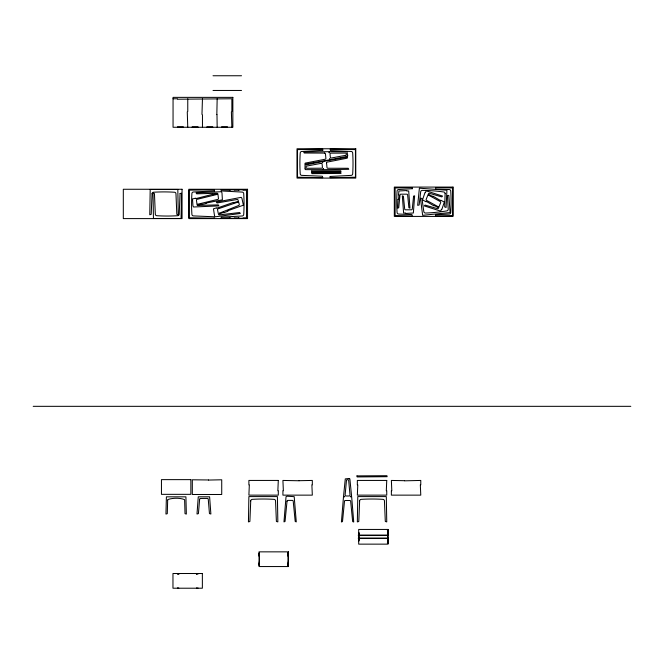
<?xml version="1.0" encoding="UTF-8"?>
<svg xmlns="http://www.w3.org/2000/svg" width="664" height="664" viewBox="0 0 664 664"><rect width="100%" height="100%" fill="white"/><g stroke="black" fill="none" stroke-linecap="round" stroke-linejoin="round"><path stroke-width="1" d="M208.496 480.064L221.726 479.79L221.726 494.489L192.319 494.489L192.319 479.79L208.504 479.972M299.091 480.694L312.321 480.437L312.321 484.861L311.881 484.861L312.321 495.136L282.914 495.136L282.914 490.713L283.354 490.713L282.914 480.437L299.074 480.761M196.378 574.028L196.702 573.489L196.552 573.945M202.462 127.264L202.462 114.822L201.972 114.374L202.462 98.77M173.055 98.77L177.479 98.77L177.479 99.21L231.869 98.77L231.869 111.436L231.379 111.901L231.869 127.264M178.774 588.221L178.624 587.806M196.668 573.928L197.864 573.92M288.01 553.486L288.45 553.486M288.01 554.357L288.45 554.357M213.019 75.754L241.522 75.754M213.019 90.462L241.522 90.462M216.987 114.615L217.161 127.264M229.96 190.228L221.178 189.788L221.178 190.941L242.194 192.087A1.594 1.594 0 0 1 243.713 193.573A164.581 164.581 0 0 1 243.713 214.497A1.594 1.594 0 0 1 242.194 215.991L221.178 217.128L221.178 218.29L229.96 217.842M238.783 190.228L234.367 190.228L234.359 189.788L229.968 189.788L229.968 190.228M238.783 217.842L234.367 217.842L234.359 218.29L229.968 218.29L229.968 217.842M33.2 406.327L630.8 406.327M387.378 530.204L388.1 530.204M387.378 530.644L388.1 530.636M387.66 531.076L388.1 531.076M387.66 531.515L388.1 531.515M387.66 531.947L388.1 531.947M387.66 532.387L388.1 532.387M358.693 532.76L359.141 532.711L359.141 540.82L358.693 540.82M387.66 532.76L388.1 532.711M387.66 532.827L388.1 532.818M358.693 533.864L359.141 533.864M387.66 533.864L388.1 533.864M358.311 535.076L388.49 535.076M358.311 535.524L388.49 535.524M358.311 538.056L388.49 538.056M358.311 538.504L388.49 538.504M358.693 539.716L359.141 539.716M387.66 539.716L388.1 539.716M387.66 540.753L388.1 540.753M387.66 540.82L388.1 540.869M387.66 541.193L388.1 541.193M387.66 541.633L388.1 541.633M387.66 542.073L388.1 542.065M387.66 542.505L388.1 542.505M387.378 542.936L388.1 542.944M387.378 543.376L388.1 543.376M287.869 552.614L288.45 552.614M259.043 553.046L259.483 553.054M287.869 553.054L288.45 553.054M259.043 553.486L259.483 553.486M259.043 553.925L259.483 553.925M288.01 553.925L288.45 553.917M259.043 554.357L259.483 554.357M259.043 554.797L259.483 554.797M288.01 554.797L288.45 554.797M259.043 555.121L259.483 555.121M288.01 555.121L288.45 555.121M259.043 555.237L259.483 555.237M288.01 555.237L288.45 555.237M259.043 556.274L259.483 556.274L259.483 562.126L259.043 562.126M288.01 556.274L288.45 556.274M288.01 562.126L288.45 562.126M259.043 563.172L259.483 563.172M288.01 563.172L288.45 563.172M259.043 563.279L259.483 563.279M288.01 563.279L288.45 563.279M259.043 563.603L259.483 563.603M288.01 563.603L288.45 563.611M288.01 564.043L288.45 564.043M259.043 564.483L259.483 564.483M288.01 564.483L288.45 564.483M259.043 564.915L259.483 564.915M288.01 564.915L288.45 564.915M259.043 565.354L259.483 565.354M287.869 565.346L288.45 565.354M287.869 565.786L288.45 565.786M177.462 573.92L178.79 573.953M324.596 153.085L304.203 153.01L303.697 151.99L329.02 151.674L329.128 152.82L329.46 151.674L346.965 151.765L347.704 155.268L347.305 155.758L347.753 155.816L347.397 156.339L330.224 159.7L329.676 158.646L329.784 159.792L304.859 164.232L305.158 163.128L325.177 159.236A0.863 0.863 0 0 0 325.883 158.306L325.46 153.857A0.863 0.863 0 0 0 324.596 153.085M196.552 588.221L196.702 587.806M216.837 114.598L217.161 98.77M404.642 480.827L420.777 480.437L420.777 484.861L420.329 484.861L420.777 495.136L391.37 495.136L391.37 490.713L391.81 490.713L391.37 480.437L404.6 480.694M178.948 574.028L178.79 573.513L178.624 573.928M326.555 163.029L326.987 167.477A0.863 0.863 0 0 0 327.85 168.249L348.243 168.282L348.749 169.303L323.426 169.669L323.318 168.523L322.986 169.669L305.523 169.627L305.025 169.079L305.465 169.038L304.983 168.639L305.042 165.045L322.206 161.642L322.754 162.705L322.646 161.559L347.562 157.061L347.231 158.173L327.252 162.099A0.863 0.863 0 0 0 326.547 163.029M387.66 530.636L387.66 542.944M288.01 553.046L288.01 565.354M238.791 190.228L238.791 189.788L243.182 189.788L243.182 190.228L246.485 190.228L246.485 217.842L243.19 217.842L243.182 218.29L238.791 218.29L238.791 217.842M227.445 127.264L227.445 126.824L221.593 126.824L221.593 127.264M212.737 127.264L212.737 126.824L206.886 126.824L206.886 127.264M198.038 127.264L198.038 126.824L192.186 126.824L192.186 127.264M197.864 573.489L197.864 574.036M197.864 587.806L197.864 588.246M187.763 98.77L187.763 111.436L187.273 111.901L187.763 127.264M183.33 127.264L183.33 126.824L177.479 126.824L177.479 127.264M177.462 573.489L177.462 574.036M177.462 587.806L177.462 588.246M167.66 500.316L167.295 513.695L165.95 514.061L166.398 496.83L185.912 496.83L186.352 514.061L185.015 513.695L184.642 500.316A2.307 2.307 0 0 0 184.509 499.635C179.994 497.643 172.524 497.959 167.851 499.502A2.241 2.241 0 0 0 167.668 500.316M445.121 193.597L444.672 206.96L446.084 207.458L446.93 190.236L419.391 188.178L417.664 205.325L419.133 205.052L420.685 191.772A1.635 1.635 0 0 1 422.312 190.377A168.772 168.772 0 0 1 443.71 191.979A1.635 1.635 0 0 1 445.121 193.597M152.064 193.755L151.209 214.347L149.765 214.771L150.205 189.464L177.819 189.464L178.267 214.771L176.823 214.381L175.968 193.755A1.594 1.594 0 0 0 174.474 192.236A164.581 164.581 0 0 0 153.55 192.236A1.594 1.594 0 0 0 152.064 193.755M180.06 193.597L179.205 214.181A1.594 1.594 0 0 1 177.72 215.709A164.581 164.581 0 0 1 156.795 215.709A1.594 1.594 0 0 1 155.31 214.181L154.455 193.597L153.01 193.174L153.45 218.481L181.065 218.481L181.504 193.174L180.068 193.556M250.735 500.88L249.88 521.506L248.436 521.896L248.876 496.589L277.403 496.589L277.842 521.896L276.398 521.464L275.543 500.88A1.594 1.594 0 0 0 274.058 499.353A164.581 164.581 0 0 0 263.591 499.021L262.687 499.021A164.581 164.581 0 0 0 252.229 499.353A1.594 1.594 0 0 0 250.735 500.88M359.639 500.88L358.784 521.506L357.34 521.896L357.78 496.589L386.307 496.589L386.747 521.896L385.303 521.464L384.448 500.88A1.594 1.594 0 0 0 382.962 499.353A164.581 164.581 0 0 0 372.496 499.021L371.591 499.021A164.581 164.581 0 0 0 361.133 499.353A1.594 1.594 0 0 0 359.639 500.88M237.837 202.147L218.116 208.845A0.863 0.863 0 0 0 217.526 209.849L218.473 214.215A0.863 0.863 0 0 0 219.427 214.879L239.679 212.53L240.302 213.484L215.202 216.813L214.522 215.775L213.476 208.836L216.622 207.824L216.754 208.239L233.413 202.395L233.545 202.81L237.704 201.474L237.837 202.147M311.698 170.963L311.931 171.968L340.997 171.719L340.765 170.739L311.698 170.947M311.698 172.665L311.931 173.669L340.997 173.42L340.765 172.441L311.698 172.64M356.942 475.93L357.174 476.935L387.145 476.686L386.913 475.706L356.95 475.889M428.604 195.174L440.249 201.59A0.855 0.855 0 0 1 440.647 202.678L438.447 208.147A0.855 0.855 0 0 1 437.41 208.654L425.051 205.068L424.271 205.906L440.697 211.135L441.427 209.318L441.834 209.484L444.332 202.08L440.755 200.204L440.547 200.594L432.928 196.129L432.729 196.519L428.853 194.494L428.612 195.108M438.24 206.77L437.991 207.483L434.115 205.466L433.916 205.857L426.296 201.383L426.089 201.773L422.512 199.905L425.01 192.494L425.416 192.66L426.147 190.85L442.564 196.071L441.792 196.909L429.425 193.324A0.855 0.855 0 0 0 428.396 193.83L426.197 199.308A0.855 0.855 0 0 0 426.595 200.387L438.24 206.77M197.548 204.329L197.623 205.018L201.881 204.039L201.98 204.47L206.28 203.483L206.18 203.059L222.407 199.798L221.967 192.792L221.386 191.705L196.087 192.817L196.619 193.822L217.012 193.257A0.863 0.863 0 0 1 217.9 194.004L218.456 198.436A0.863 0.863 0 0 1 217.784 199.383L197.565 204.255M217.377 194.344L197.142 199.325A0.863 0.863 0 0 0 196.469 200.271L197.034 204.711A0.863 0.863 0 0 0 197.922 205.45L218.307 204.885L218.846 205.898L193.539 207.002L192.958 205.915L192.518 198.918L195.747 198.179L195.847 198.611L212.945 194.245L213.044 194.668L217.302 193.697L217.377 194.344M447.428 195.847L448.217 209.226A1.635 1.635 0 0 1 446.855 210.886A168.772 168.772 0 0 1 425.508 213.044A1.635 1.635 0 0 1 423.839 211.7L421.939 198.461L420.47 198.221L422.644 215.319L450.117 212.538L448.822 195.357L447.428 195.847M219.435 213.177L219.601 213.924L223.677 212.347L223.834 212.754L227.951 211.169L227.793 210.754L243.381 205.201L241.937 198.328L241.206 197.341L216.323 202.072L217.003 202.993L237.098 199.499A0.863 0.863 0 0 1 238.085 200.113L239.272 204.421A0.863 0.863 0 0 1 238.741 205.45L219.435 213.177M199.623 499.32L198.411 513.645L197 514.002L198.27 496.813L209.608 496.813L210.878 514.002L209.459 513.604L208.255 499.32A0.888 0.888 0 0 0 207.467 498.415L200.428 498.456A0.888 0.888 0 0 0 199.665 499.32M346.459 480.52L345.122 495.054A0.855 0.855 0 0 0 345.977 495.983L349.164 495.983A0.855 0.855 0 0 0 350.019 495.054L348.683 480.52A0.855 0.855 0 0 0 347.836 479.74L347.313 479.74A0.855 0.855 0 0 0 346.459 480.52M287.031 501.187L285.047 521.447L283.976 521.896L286.043 496.655L287.197 496.216L294.202 496.655L296.268 521.896L295.206 521.489L293.214 501.187A0.863 0.863 0 0 0 292.359 500.399L287.885 500.407A0.863 0.863 0 0 0 287.039 501.187M344.483 501.295L342.499 521.555L341.429 521.995L343.495 496.763L344.649 496.763L343.537 496.315L345.28 478.902L348.841 478.495L349.281 478.935L349.388 478.495L349.878 478.943L351.605 496.315L350.501 496.763L351.654 496.763L353.721 521.995L352.659 521.597L350.667 501.295A0.863 0.863 0 0 0 349.812 500.507L345.338 500.515A0.863 0.863 0 0 0 344.491 501.295M398.101 199.391L397.67 208.164L398.732 207.766L400.01 194.95A0.855 0.855 0 0 1 400.865 194.178L406.766 194.178A0.855 0.855 0 0 1 407.621 194.95L408.899 207.766L409.962 208.164L408.7 190.975L406.741 190.975L406.741 190.535L398.939 190.975L398.541 195L398.973 195.042L398.541 199.432L398.101 199.391M413.564 196.253L412.286 209.027A0.855 0.855 0 0 1 411.431 209.799L405.53 209.799A0.855 0.855 0 0 1 404.683 209.027L403.405 196.22L402.334 195.814L403.604 213.003L405.563 213.003L405.563 213.443L413.365 213.003L414.635 195.814L413.564 196.253M214.439 190.867L193.423 192.004A1.594 1.594 0 0 0 191.904 193.498A164.581 164.581 0 0 0 191.904 214.414A1.594 1.594 0 0 0 193.423 215.908L214.049 216.763L214.439 218.207L189.132 217.767L189.132 190.153L214.439 189.705L214.422 190.9M322.762 150.33L301.755 151.467A1.594 1.594 0 0 0 300.228 152.961A164.581 164.581 0 0 0 300.228 173.877A1.594 1.594 0 0 0 301.755 175.371L322.372 176.226L322.762 177.67L297.455 177.23L297.455 149.607L322.762 149.168L322.762 150.33M330.166 176.475L330.149 177.67L355.456 177.23L355.456 149.607L330.149 149.168L330.531 150.612L351.156 151.467A1.594 1.594 0 0 1 352.684 152.961A164.581 164.581 0 0 1 352.684 173.877A1.594 1.594 0 0 1 351.156 175.371L330.166 176.475M412.344 188.692L398.599 189.53A1.635 1.635 0 0 0 397.08 191.058A168.772 168.772 0 0 0 397.08 212.513A1.635 1.635 0 0 0 398.599 214.04L411.954 214.596L412.344 216.032L395.113 215.593L395.113 187.978L412.344 187.538L412.327 188.725M435.509 214.846L435.493 216.032L452.724 215.593L452.724 187.978L435.493 187.538L435.874 188.974L449.237 189.53A1.635 1.635 0 0 1 450.748 191.058A168.772 168.772 0 0 1 450.748 212.513A1.635 1.635 0 0 1 449.237 214.04L435.509 214.846M321.094 163.344L306.768 166.075A0.855 0.855 0 0 0 306.071 166.996L306.121 167.511A0.855 0.855 0 0 0 306.976 168.291L321.567 168.216A0.855 0.855 0 0 0 322.422 167.278L322.115 164.099A0.855 0.855 0 0 0 321.094 163.344M345.678 155.31L331.336 158.007A0.855 0.855 0 0 1 330.323 157.243L330.025 154.073A0.855 0.855 0 0 1 330.871 153.135L345.463 153.093A0.855 0.855 0 0 1 346.326 153.874L346.367 154.388A0.855 0.855 0 0 1 345.678 155.31M232.848 97.367L173.055 97.367L173.055 127.264L232.848 127.264L232.848 97.367M355.771 148.761L297.032 148.761L297.032 178.093L355.771 178.093L355.771 148.761M453.055 187.082L394.316 187.082L394.316 216.414L453.055 216.414L453.055 187.082M182.052 189.265L123.313 189.265L123.313 218.597L182.052 218.597L182.052 189.265M247.547 189.265L188.817 189.265L188.817 218.597L247.547 218.597L247.547 189.265M190.858 479.632L161.452 479.632L161.452 494.34L190.858 494.34L190.858 479.632M278.299 480.437L248.892 480.437L248.892 484.861L249.332 484.861L248.892 495.136L278.299 495.136L278.299 490.713L277.851 490.713L278.299 480.437M386.747 480.437L357.34 480.437L357.34 484.861L357.78 484.861L357.34 495.136L386.747 495.136L386.747 490.713L386.307 490.713L386.747 480.437M388.1 529.44L358.693 529.44L358.693 544.14L388.1 544.14L388.1 529.44M288.45 551.85L259.043 551.85L259.043 566.55L288.45 566.55L288.45 551.85M259.483 564.043L259.043 564.043L259.483 564.043M202.362 573.513L172.964 573.513L172.964 588.213L202.362 588.213L202.362 573.513"/></g></svg>
